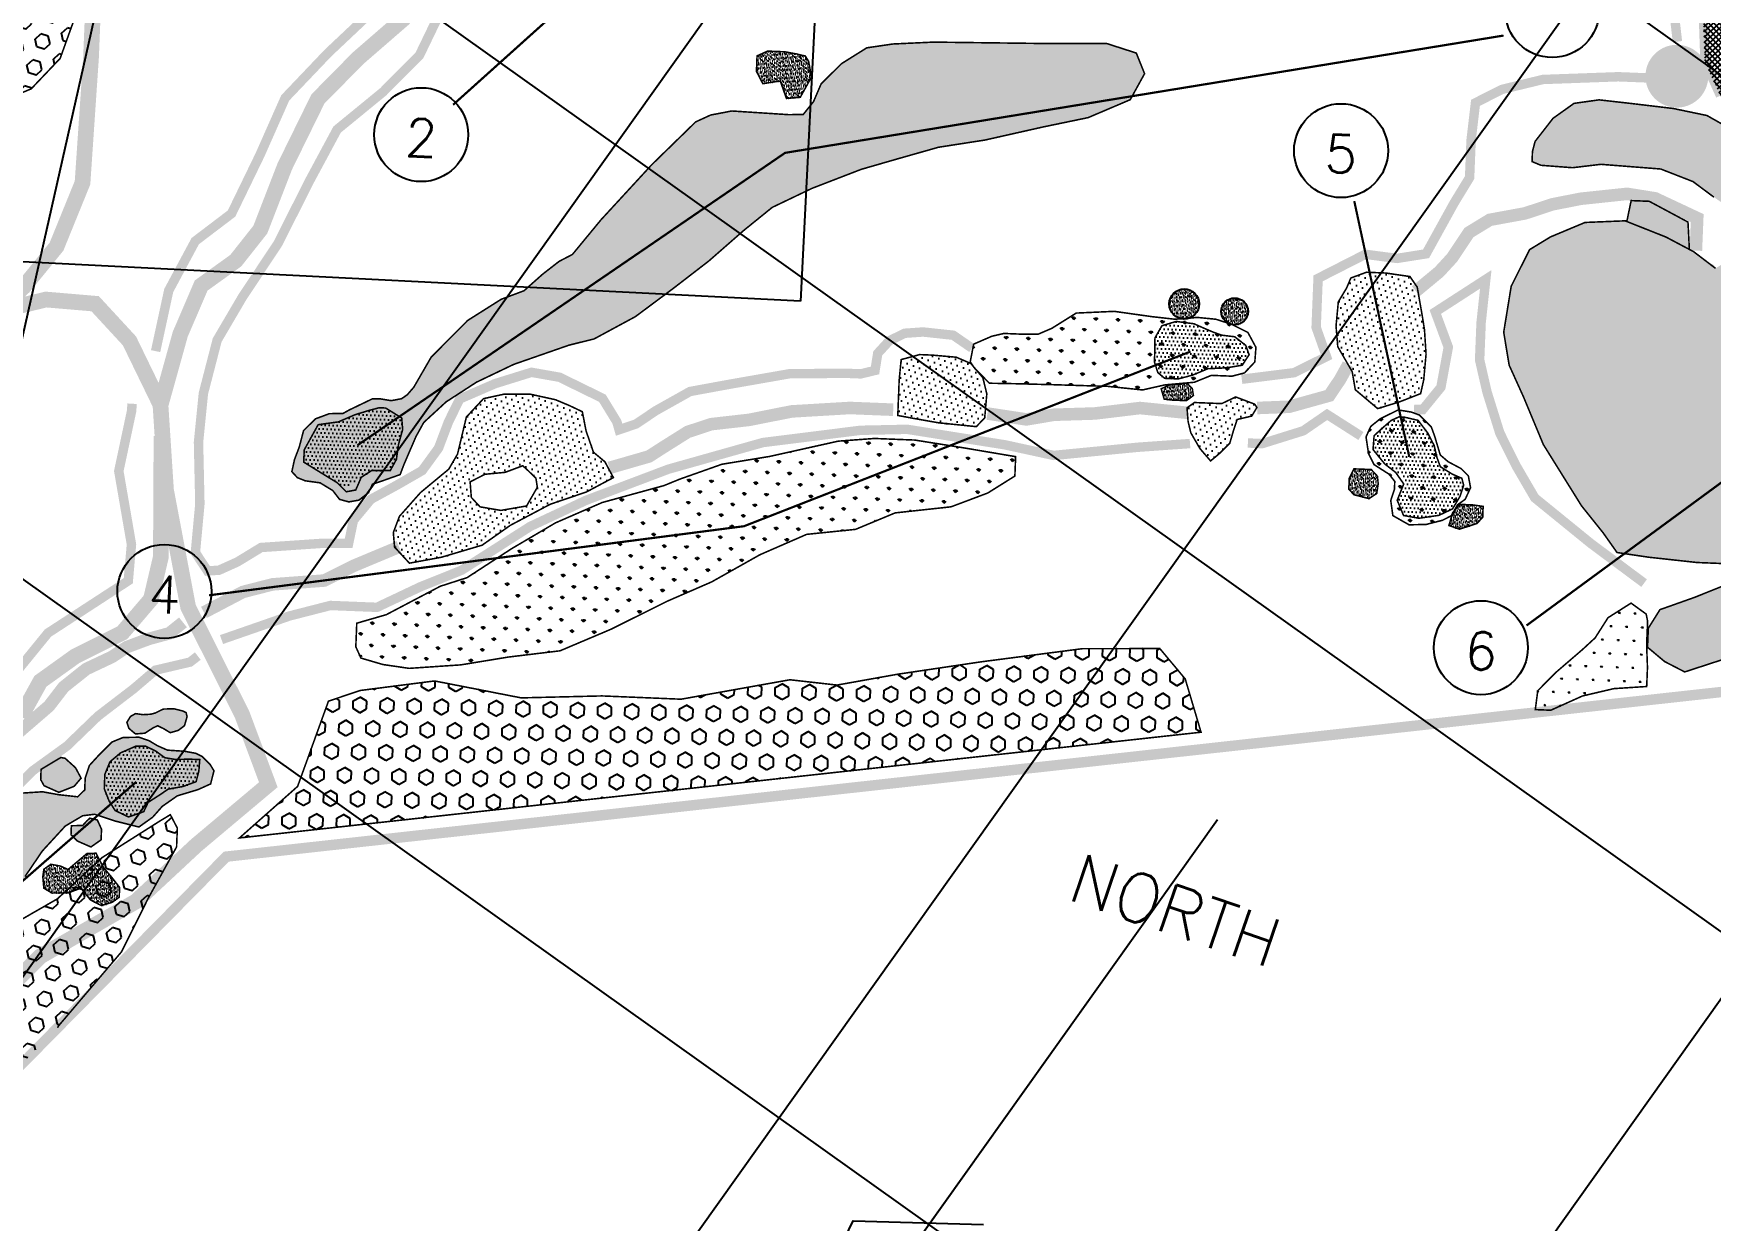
# Model space of a CAD drawing. Header units: millimetres. Extents: x -223 to 5526, y -1450 to 1963.
# Drawn here: x 2097.4 to 2577.9, y 9.5 to 349.7 of the extents above; entities that cross this region are included whole.
import ezdxf

# ---------------------------------------------------------------- set-up
doc = ezdxf.new("R2010")
doc.units = ezdxf.units.MM
doc.header["$MEASUREMENT"] = 0
doc.layers.get('0').update_dxf_attribs({"linetype": 'CONTINUOUS'})
for name, color, linetype in [('Boundary', 5, 'CONTINUOUS'), ('bunkers', 40, 'CONTINUOUS'), ('DETAIL', 252, 'CONTINUOUS'), ('greens', 93, 'CONTINUOUS'), ('LO-GRID', 252, 'CONTINUOUS'), ('natural bed area', 30, 'CONTINUOUS'), ('Owl nesting box', 20, 'CONTINUOUS'), ('Ponds', 4, 'CONTINUOUS'), ('Roads', 25, 'CONTINUOUS'), ('Spray free zones', 191, 'CONTINUOUS'), ('Stream', 4, 'CONTINUOUS'), ('Text', 5, 'CONTINUOUS'), ('TXT5', 5, 'CONTINUOUS'), ('wetland area', 171, 'CONTINUOUS'), ('Wooden area', 107, 'CONTINUOUS')]:
    doc.layers.add(name, color=color, linetype=linetype)
doc.styles.add('ROMANS', font='romans.shx')
picture_1 = doc.add_image_def('image2.jpg', size_in_pixel=(1700, 2338))
pattern_1 = [(42.69747, (1141.863, -258.2568), (-0.5242302, 1.8123888), [0, -1.6875])]
pattern_2 = [(42.69747, (1141.863, -258.257), (-2.642739, 2.864163), [2.25, -4.5]), (162.69747, (1141.863, -258.257), (-1.159068, -3.720761), [2.25, -4.5]), (102.69747, (1143.5166, -256.731), (-3.8018075, -0.856598), [2.25, -4.5])]
pattern_3 = [(35.19747, (-1465.80804, -154.08264), (0.00651124, 0.86750951), [0, -0.684, 0, -0.765, 0, -0.73125]), (5.19747, (-1465.808, -154.0826), (0.84677857, 1.2369443), [0, -0.369, 0, -0.6165, 0, -0.23625]), (325.19747, (-1466.3611, -154.0604), (1.40033472, -0.05375657), [0, -0.225, 0, -0.81, 0, -1.0575]), (315.19747, (-1466.3611, -154.0604), (1.36753243, 0.34028686), [0, -0.1125, 0, -0.531, 0, -0.6075])]
pattern_4 = [(357.69747, (-1465.808, -154.0826), (2.4047536, 3.803572), [0.5625, -3.9375]), (87.69747, (-1465.527, -154.094), (-2.0916132, 3.9843637), [0.28125, -7.5129786]), (87.69747, (-1465.4568, -154.0968), (-2.0916132, 3.9843637), [0.225, -7.5692286]), (87.69747, (-1465.5973, -154.0911), (-2.0916132, 3.9843637), [0.225, -7.5692286]), (57.69747, (-1465.3865, -154.0996), (-2.0916132, 3.9843637), [0.18, -4.32]), (117.69747, (-1465.6675, -154.0883), (-4.4963668, 0.1807917), [0.18, -4.32])]
pattern_5 = [(357.69747, (-1465.808, -154.0826), (0.60724377, 1.10149274), [0, -1.125])]
pattern_6 = [(87.69747, (1141.863, -258.257), (-3.0515724, 3.3072505), [0.84375, -5.520211]), (42.69747, (1141.863, -258.257), (-3.051572, 3.30725), [0.84375, -3.65625]), (132.69747, (1141.863, -258.257), (-3.30725, -3.051572), [0.84375, -3.65625])]

msp = doc.modelspace()

# ---------------------------------------------------------------- hatches: boundary and pattern name
at = {"layer": 'bunkers'}
h = msp.add_hatch(dxfattribs=at)
h.set_pattern_fill('AR-SAND', color=256, scale=0.45, angle=-2.3025, style=0)
h.set_pattern_definition(pattern_3)
h.paths.add_polyline_path([(2319.48, 341.7), (2318.55, 343.22), (2316.1, 343.82), (2312.67, 344.45), (2307.73, 344.65), (2304.7, 343.28), (2304.53, 338.84), (2306.36, 335.31), (2311.34, 336.1), (2313.12, 331.09), (2317.09, 331.42), (2320.29, 337.22)])
h = msp.add_hatch(dxfattribs=at)
h.set_pattern_fill('AR-SAND', color=256, scale=0.45, angle=-2.3025, style=0)
h.set_pattern_definition(pattern_3)
h.paths.add_polyline_path([(2431.39, 272.17, 1), (2422.79, 272.17, 1)])
h.paths.add_polyline_path([(2445.37, 270.04, 1), (2437.69, 270.04, 1)])
h = msp.add_hatch(dxfattribs=at)
h.set_pattern_fill('AR-SAND', color=256, scale=0.45, angle=-2.3025, style=0)
h.set_pattern_definition(pattern_3)
h.paths.add_polyline_path([(2429.72, 245.94), (2429.41, 247.88), (2427.92, 249.49), (2426.17, 249.18), (2422.67, 248.93), (2420.5, 247.85), (2421.35, 244.92), (2423.66, 244.63), (2427.72, 244.47)])
h = msp.add_hatch(dxfattribs=at)
h.set_pattern_fill('AR-SAND', color=256, scale=0.45, angle=-2.3025, style=0)
h.set_pattern_definition(pattern_3)
h.paths.add_polyline_path([(2482.45, 222.8), (2480.67, 224.72), (2475.72, 224.92), (2474.37, 222.19), (2474.25, 219.11), (2475.73, 217.5), (2480.02, 216.4), (2482.25, 217.86), (2482.67, 220.62)])
h = msp.add_hatch(dxfattribs=at)
h.set_pattern_fill('AR-SAND', color=256, scale=0.45, angle=-2.3025, style=0)
h.set_pattern_definition(pattern_3)
h.paths.add_polyline_path([(2512.62, 211.07), (2512.74, 214.16), (2509.66, 214.59), (2505.96, 214.74), (2504, 212.34), (2502.93, 208.68), (2505.98, 207.63), (2511, 209.28)])
h = msp.add_hatch(dxfattribs=at)
h.set_pattern_fill('AR-SAND', color=256, scale=0.45, angle=-2.3025, style=0)
h.set_pattern_definition(pattern_3)
h.paths.add_polyline_path([(2141.39, 153.86), (2141.12, 155.05), (2140.17, 155.52), (2137.6, 156.17), (2134.57, 156.07), (2132.36, 154.97), (2131.05, 154.6), (2128.78, 154.47), (2126.63, 154.77), (2125.19, 153.97), (2124.15, 152.28), (2124.73, 150.53), (2126.61, 148.94), (2129.32, 149.16), (2131.65, 150.68), (2132.97, 151.28), (2134.67, 150.46), (2136.57, 149.3), (2138.86, 149.96), (2140.64, 151.29)])
h.paths.add_polyline_path([(2111.03, 136.27), (2109.43, 139.26), (2106.43, 141.97), (2105.23, 142.19), (2099.57, 138.8), (2099.45, 135.87), (2100.41, 134.11), (2104.65, 132.21), (2109.04, 133.93)])
h.paths.add_polyline_path([(2116.88, 121.63), (2115.68, 124.28), (2113.53, 124.8), (2112.63, 123.97), (2111.5, 122.71), (2108.24, 122.63), (2108.14, 120.03), (2110.02, 118.22), (2113.85, 116.55), (2116.76, 118.6)])
h = msp.add_hatch(dxfattribs=at)
h.set_pattern_fill('AR-SAND', color=256, scale=0.45, angle=-2.3025, style=0)
h.set_pattern_definition(pattern_3)
h.paths.add_polyline_path([(2119.8, 107.86), (2117.52, 110.55), (2116.11, 113.21), (2115.3, 114.76), (2112.69, 114.65), (2107.3, 110.09), (2105.17, 111.05), (2102.37, 111.59), (2100.36, 110.16), (2100.06, 108), (2100.36, 104.74), (2102.69, 103.34), (2107.25, 103.38), (2110.99, 104.74), (2113.68, 101.39), (2116.87, 99.74), (2119.94, 100.7), (2121.95, 102.14), (2122.06, 104.95)])
at = {"layer": 'greens'}
h = msp.add_hatch(dxfattribs=at)
h.set_pattern_fill('GRASS', color=256, scale=4.5, angle=-2.3025, style=0)
h.set_pattern_definition(pattern_6)
h.paths.add_polyline_path([(2194.47, 244.98), (2187.76, 241.75), (2186.07, 240.79), (2182.16, 240.74), (2178.19, 239.26), (2174.77, 235.9), (2173.55, 231.22), (2172.17, 227.58), (2171.41, 224.12), (2172.99, 222.41), (2175.22, 221.5), (2179.51, 220.91), (2183.13, 218.71), (2185.08, 216.17), (2187.73, 215.45), (2190.63, 215.95), (2193.39, 218.1), (2194.51, 220.52), (2198.27, 221.8), (2202.44, 223.28), (2203.59, 226.32), (2206.99, 234.2), (2209.21, 238.22), (2215.62, 244.12), (2224.28, 249.74), (2234.98, 254.86), (2250.84, 260.38), (2258, 262.15), (2269.86, 268.56), (2280.7, 276.64), (2290.86, 284.48), (2300.8, 293.18), (2309.06, 299.87), (2320.46, 305.32), (2334.54, 310.76), (2344.9, 313.75), (2356.67, 317.09), (2370, 319.16), (2386.62, 322.9), (2399.57, 325.59), (2411.62, 330.72), (2415.73, 338.18), (2413.36, 344.09), (2404.84, 346.84), (2384.37, 346.86), (2355.28, 347.23), (2343.61, 346.69), (2336.14, 345.59), (2328.93, 341.07), (2323.08, 335.29), (2320.87, 330.16), (2317.91, 326.47), (2313.69, 326.44), (2297.47, 327.49), (2291.41, 326.33), (2287.11, 324.36), (2274.41, 311.97), (2259.98, 296.29), (2251.8, 286.37), (2248.01, 284.4), (2243.26, 280.71), (2237.94, 275.97), (2231.36, 273.5), (2221.78, 267.45), (2211.36, 256.98), (2206.34, 248.3), (2204.48, 246.16), (2202.87, 245.03), (2199.86, 244.46), (2196.88, 244.96)])
h = msp.add_hatch(dxfattribs=at)
h.set_pattern_fill('GRASS', color=256, scale=4.5, angle=-2.3025, style=0)
h.set_pattern_definition(pattern_6)
h.paths.add_polyline_path([(2427.47, 268), (2424.36, 267.81), (2417.86, 268.54), (2407.05, 270.06), (2396.16, 269.57), (2389.15, 265.19), (2385.2, 263.49), (2381.01, 263.5), (2375.43, 263.73), (2371.98, 262.93), (2366.76, 260.66), (2365.78, 255.58), (2367.1, 253.67), (2371.28, 249.46), (2378.11, 249.34), (2389.9, 249.03), (2405.1, 248.57), (2415.16, 247.54), (2421.58, 248.99), (2430, 249.74), (2434.89, 251.72), (2440.78, 251.48), (2444.39, 252.42), (2447.32, 255.56), (2447.64, 259.74), (2445.33, 264.02), (2440.61, 266.38), (2436.16, 267.8), (2430.75, 268.33)])
h = msp.add_hatch(dxfattribs=at)
h.set_pattern_fill('DOTS', color=256, scale=18, angle=-2.3025, style=0)
h.set_pattern_definition(pattern_5)
h.paths.add_polyline_path([(2445.69, 257.64), (2444.71, 260.32), (2441.55, 262.78), (2437.84, 263.23), (2435.39, 264.11), (2432.95, 265.14), (2429.9, 266.5), (2424.8, 267.17), (2420.71, 265.94), (2418.71, 262.45), (2418.58, 255.48), (2419.55, 252.49), (2421.5, 250.86), (2425.38, 250.7), (2429.46, 251.78), (2433.88, 253.62), (2439.17, 253.87), (2443.71, 254.62)])
h = msp.add_hatch(dxfattribs=at)
h.set_pattern_fill('DOTS', color=256, scale=18, angle=-2.3025, style=0)
h.set_pattern_definition(pattern_5)
h.paths.add_polyline_path([(2196.42, 242.43), (2193.72, 241.72), (2189.55, 240.45), (2184.74, 238.38), (2178.95, 237.58), (2174.95, 230.35), (2174.81, 226.86), (2179.43, 224), (2186.75, 219.51), (2194.26, 224.43), (2199.61, 224.42), (2201.38, 227.64), (2201.97, 231.93), (2203.17, 236.2), (2202.89, 239.5), (2198.27, 242.36)])
h = msp.add_hatch(dxfattribs=at)
h.set_pattern_fill('GRASS', color=256, scale=4.5, angle=-2.3025, style=0)
h.set_pattern_definition(pattern_6)
h.paths.add_polyline_path([(2488.39, 241.81), (2483.23, 239.26), (2480.53, 237.07), (2479.18, 234.06), (2479.91, 229.27), (2481.47, 226.15), (2485.81, 223.37), (2487.42, 221.31), (2487.32, 219.01), (2486.27, 215.84), (2486.87, 211.52), (2491.52, 208.88), (2496.43, 208.99), (2501.08, 210.18), (2503.59, 211.46), (2505.4, 214.61), (2507.61, 216.21), (2509.13, 219.52), (2508.5, 222.91), (2506.43, 224.99), (2502.68, 226.98), (2500.45, 228.91), (2498.83, 234.34), (2497.86, 236.98), (2494.47, 240.34), (2492.2, 241.19)])
h = msp.add_hatch(dxfattribs=at)
h.set_pattern_fill('DOTS', color=256, scale=18, angle=-2.3025, style=0)
h.set_pattern_definition(pattern_5)
h.paths.add_polyline_path([(2490.15, 239.74), (2488.62, 239.81), (2486.43, 238.82), (2483.73, 236.48), (2481.5, 234.42), (2481.19, 230.45), (2484.55, 226.33), (2490.46, 221.74), (2488.12, 215.92), (2489.94, 211.55), (2494.36, 210.76), (2500.07, 211.6), (2503.97, 213.44), (2506.11, 217.03), (2507.16, 220.21), (2506.79, 221.63), (2500.05, 225.79), (2498.72, 231.58), (2496.87, 235.18), (2494.1, 238.82)])
h = msp.add_hatch(dxfattribs=at)
h.set_pattern_fill('GRASS', color=256, scale=4.5, angle=-2.3025, style=0)
h.set_pattern_definition(pattern_6)
h.paths.add_polyline_path([(2278.06, 220.13), (2260.33, 215.27), (2246.95, 209.44), (2234.3, 201.99), (2221.61, 193.74), (2213.94, 191.27), (2198.48, 183.13), (2190.01, 180.68), (2189.74, 173.93), (2191.2, 170.69), (2197.5, 168.84), (2205.03, 167.74), (2219.81, 168.74), (2233.45, 170.98), (2248.26, 172.77), (2262.85, 178.95), (2279.12, 187.05), (2291.69, 192.52), (2305.55, 200.32), (2318.93, 206.15), (2332.93, 207.58), (2344.28, 212.3), (2360.29, 214.04), (2370.81, 218), (2378.57, 222.86), (2378.79, 228.42), (2363.36, 231.03), (2349.9, 233.17), (2338.36, 233.63), (2327.97, 232.86), (2308.27, 228.47), (2294.64, 226.24), (2282.51, 221.95)])
h = msp.add_hatch(dxfattribs=at)
h.set_pattern_fill('GRASS', color=256, scale=4.5, angle=-2.3025, style=0)
h.set_pattern_definition(pattern_6)
h.paths.add_polyline_path([(2140.71, 143.97), (2135.78, 144.3), (2132.85, 145.59), (2130.56, 146.98), (2127.62, 148), (2123.06, 147.93), (2119.89, 146.63), (2116.24, 143.01), (2113.39, 139.88), (2112.2, 136.29), (2112.07, 132.92), (2110.04, 130.93), (2104.61, 131.53), (2099.96, 132.37), (2093.84, 131.97), (2087.98, 125.32), (2083.69, 118.76), (2077.78, 112.79), (2072.8, 107.32), (2064.34, 101.81), (2056.09, 96.84), (2044.32, 88.45), (2034.87, 82.17), (2023.88, 71.81), (2010.06, 58.83), (1991.18, 41.98), (1982.02, 36.87), (1968.13, 29.06), (1952.21, 21.04), (1939.2, 13.48), (1928.92, 9.28), (1923.02, 6.05), (1921.76, 3.51), (1921.82, -2.27), (1927.11, -7.1), (1933.65, -9.67), (1945.62, -6.4), (1959.06, -2.61), (1976.35, 3.62), (1991.95, 10.79), (2005.82, 18.02), (2016.23, 25.68), (2025.52, 33.96), (2034.47, 41.11), (2047.15, 54.74), (2068.06, 71.79), (2080.99, 84.54), (2087.2, 92.86), (2092.48, 99.78), (2094.96, 108.07), (2099.93, 115.4), (2106.5, 122.55), (2111.47, 125.49), (2114.91, 125.92), (2120.82, 123.97), (2127.6, 122.27), (2131.55, 125.09), (2134.28, 128.18), (2138.6, 131.21), (2144.48, 132.97), (2148.14, 134.62), (2149.1, 138.38), (2147.97, 140.23), (2145.66, 142.52), (2143.89, 143.39)])
h = msp.add_hatch(dxfattribs=at)
h.set_pattern_fill('DOTS', color=256, scale=18, angle=-2.3025, style=0)
h.set_pattern_definition(pattern_5)
h.paths.add_polyline_path([(2140.17, 133.87), (2143.99, 135.27), (2144.77, 138.36), (2145.03, 141.59), (2141.91, 141.72), (2135.84, 141.54), (2132.39, 144.05), (2129.46, 145.46), (2126.73, 145.44), (2122.37, 143.54), (2119.28, 140.94), (2117.83, 137.36), (2117.67, 133.22), (2119.08, 129.65), (2120.79, 126.99), (2124.62, 125.15), (2128.97, 126.66), (2131.69, 132.37)])
at = {"layer": 'natural bed area'}
h = msp.add_hatch(dxfattribs=at)
h.set_pattern_fill('ANSI37', color=256, scale=9, angle=-2.3025, style=0)
h.set_pattern_definition([(42.69747, (1141.863, -258.2568), (-0.7628931, 0.8268126), []), (132.69747, (1141.863, -258.2568), (-0.8268126, -0.7628931), [])])
h.paths.add_polyline_path([(2580.74, 331.89), (2576.3, 341.73), (2575.93, 352.61), (2575.93, 362.68), (2573.32, 368.01), (2569.53, 373.8), (2564.43, 377.23), (2556.93, 381.15), (2551.06, 385.42), (2546.81, 390.01), (2543.04, 396.61), (2542.64, 406.69), (2543.64, 411.48), (2551.54, 417.6), (2562.05, 418.39), (2574.62, 420.3), (2583.08, 420.36), (2595.22, 421.48), (2604.87, 421.09), (2613.29, 419.95), (2618.79, 416.51), (2627.4, 410.12), (2634.78, 403.38), (2642.04, 393.43), (2653.93, 378.46), (2662.39, 368.46), (2671.43, 362.86), (2675.94, 354.63), (2677.17, 345.32), (2670.27, 333.92), (2658.15, 323.14), (2648.22, 316.7), (2635.78, 307.94), (2621.81, 301.25), (2612.4, 297.61), (2607.3, 301.03), (2602.87, 311.27), (2597.15, 319.15), (2588.56, 325.94)])
at = {"layer": 'Ponds'}
h = msp.add_hatch(dxfattribs=at)
h.set_pattern_fill('DOTS', color=256, scale=27, angle=42.6975, style=0)
h.set_pattern_definition(pattern_1)
edge = h.paths.add_edge_path()
edge.add_line((2578.72, 283.37), (2584.61, 276.66))
edge.add_line((2584.61, 276.66), (2586.51, 267.52))
edge.add_line((2586.51, 267.52), (2584.15, 257.25))
edge.add_line((2584.15, 257.25), (2583.16, 240.77))
edge.add_line((2571.83, 287.8), (2571.43, 295.65))
edge.add_line((2571.43, 295.65), (2560.33, 301.6))
edge.add_line((2560.33, 301.6), (2555.15, 301.81))
edge.add_line((2555.15, 301.81), (2553.95, 296.03))
edge.add_line((2553.95, 296.03), (2541.93, 295.54))
edge.add_line((2541.93, 295.54), (2532.04, 291.4))
edge.add_line((2532.04, 291.4), (2526.06, 287.76))
edge.add_line((2526.06, 287.76), (2520.78, 277.28))
edge.add_line((2520.78, 277.28), (2518.63, 264.09))
edge.add_line((2518.63, 264.09), (2520.19, 254.64))
edge.add_line((2520.19, 254.64), (2524.36, 245.41))
edge.add_line((2524.36, 245.41), (2529.98, 231.9))
edge.add_line((2529.98, 231.9), (2540.94, 214.3))
edge.add_line((2540.94, 214.3), (2547.11, 206.6))
edge.add_line((2547.11, 206.6), (2551.1, 200.94))
edge.add_line((2551.1, 200.94), (2560.12, 199.6))
edge.add_line((2560.12, 199.6), (2573.99, 198.08))
edge.add_line((2573.99, 198.08), (2584.35, 197.66))
edge.add_line((2584.35, 197.66), (2593.94, 194.36))
edge.add_line((2593.94, 194.36), (2600.74, 194.09))
edge.add_line((2600.74, 194.09), (2611.7, 192.67))
edge.add_line((2611.7, 192.67), (2620.92, 196.19))
edge.add_line((2620.92, 196.19), (2625.03, 201.85))
edge.add_line((2625.03, 201.85), (2625.31, 208.64))
edge.add_line((2625.31, 208.64), (2622.67, 215.55))
edge.add_line((2622.67, 215.55), (2617.05, 220.95))
edge.add_line((2617.05, 220.95), (2609.17, 226.45))
edge.add_line((2609.17, 226.45), (2596.65, 229.55))
edge.add_line((2596.65, 229.55), (2587.31, 230.89))
edge.add_line((2587.31, 230.89), (2582.94, 235.28))
edge.add_line((2582.94, 235.28), (2583.27, 243.36))
edge.add_line((2583.27, 243.36), (2585.06, 247.5))
edge.add_line((2585.06, 247.5), (2595.21, 258.1))
edge.add_line((2595.21, 258.1), (2608.54, 267.28))
edge.add_line((2608.54, 267.28), (2610.72, 281.12))
edge.add_line((2610.72, 281.12), (2607.16, 289.36))
edge.add_line((2607.16, 289.36), (2602.94, 297.3))
edge.add_line((2602.94, 297.3), (2599.74, 306.49))
edge.add_line((2599.74, 306.49), (2594.85, 313.81))
edge.add_line((2594.85, 313.81), (2585.43, 321.32))
edge.add_line((2585.43, 321.32), (2576.88, 326.19))
edge.add_line((2576.88, 326.19), (2567.23, 328.2))
edge.add_line((2567.23, 328.2), (2554.97, 329.66))
edge.add_line((2554.97, 329.66), (2545.94, 330.68))
edge.add_line((2545.94, 330.68), (2538.77, 329.67))
edge.add_line((2538.77, 329.67), (2532.76, 325.38))
edge.add_line((2532.76, 325.38), (2527.63, 318.78))
edge.add_line((2527.63, 318.78), (2526.87, 315.9))
edge.add_line((2526.87, 315.9), (2526.75, 312.99))
edge.add_line((2526.75, 312.99), (2529.3, 311.92))
edge.add_line((2529.3, 311.92), (2538.35, 311.23))
edge.add_line((2538.35, 311.23), (2546.49, 312.2))
edge.add_line((2546.49, 312.2), (2563.62, 310.86))
edge.add_line((2563.62, 310.86), (2572.87, 307.25))
edge.add_line((2572.87, 307.25), (2578.85, 302.8))
edge.add_line((2578.85, 302.8), (2584.84, 298.67))
edge.add_line((2584.84, 298.67), (2588.55, 293.99))
edge.add_line((2588.55, 293.99), (2585.65, 286.33))
edge.add_line((2585.65, 286.33), (2579.33, 282.38))
edge.add_line((2579.33, 282.38), (2573.04, 287.17))
edge.add_line((2573.04, 287.17), (2565.1, 291.37))
edge.add_line((2565.1, 291.37), (2553.3, 296.05))
h = msp.add_hatch(dxfattribs=at)
h.set_pattern_fill('DOTS', color=256, scale=27, angle=42.6975, style=0)
h.set_pattern_definition(pattern_1)
h.paths.add_polyline_path([(2553.42, 296.01), (2541.93, 295.54), (2532.04, 291.4), (2526.06, 287.76), (2520.78, 277.28), (2518.63, 264.09), (2520.19, 254.64), (2524.36, 245.41), (2529.98, 231.9), (2540.94, 214.3), (2547.11, 206.6), (2551.1, 200.94), (2560.12, 199.6), (2573.99, 198.08), (2584.35, 197.66), (2593.94, 194.36), (2600.74, 194.09), (2611.7, 192.67), (2620.92, 196.19), (2625.03, 201.85), (2625.31, 208.64), (2622.67, 215.55), (2617.05, 220.95), (2609.17, 226.45), (2596.65, 229.55), (2582.79, 231.54), (2583.36, 245.73), (2595.21, 258.1), (2608.54, 267.28), (2610.72, 281.12), (2607.16, 289.36), (2602.94, 297.3), (2599.74, 306.49), (2594.85, 313.81), (2585.43, 321.32), (2576.88, 326.19), (2567.23, 328.2), (2554.97, 329.66), (2545.94, 330.68), (2538.77, 329.67), (2532.76, 325.38), (2527.63, 318.78), (2526.87, 315.9), (2526.75, 312.99), (2529.3, 311.92), (2538.35, 311.23), (2546.49, 312.2), (2568.54, 310.48), (2578.85, 302.8), (2589.19, 295.68), (2585.65, 286.33), (2579.33, 282.38), (2573.04, 287.17), (2565.1, 291.37)])
h = msp.add_hatch(dxfattribs=at)
h.set_pattern_fill('DOTS', color=256, scale=27, angle=42.6975, style=0)
h.set_pattern_definition(pattern_1)
h.paths.add_polyline_path([(2493.85, 277.01), (2491.76, 280.04), (2484.81, 281.05), (2479.31, 281.27), (2474.83, 279.62), (2473.61, 276.73), (2471.24, 272.78), (2470.59, 265.82), (2471.09, 259.92), (2475.22, 252.78), (2476.11, 247.6), (2482.52, 242.19), (2488.85, 244.14), (2494.83, 246.48), (2495.72, 250.48), (2496.38, 257.8), (2495.93, 264.8), (2495.34, 268.5)])
h = msp.add_hatch(dxfattribs=at)
h.set_pattern_fill('DOTS', color=256, scale=27, angle=42.6975, style=0)
h.set_pattern_definition(pattern_1)
h.paths.add_polyline_path([(2361.77, 256.92), (2354.9, 257.52), (2351.3, 257.67), (2345.99, 256.24), (2345.42, 250.36), (2345.2, 244.8), (2345.02, 240.22), (2349.58, 239.38), (2356.74, 238.11), (2367.53, 237.02), (2369.93, 239.54), (2370.53, 246.4), (2369.4, 251.04), (2365.96, 255.11)])
h = msp.add_hatch(dxfattribs=at)
h.set_pattern_fill('DOTS', color=256, scale=27, angle=42.6975, style=0)
h.set_pattern_definition(pattern_1)
h.paths.add_polyline_path([(2261.11, 226.95), (2257.83, 229.69), (2255.72, 235.77), (2254.64, 241.3), (2251.05, 243.01), (2246.94, 244.74), (2239.69, 246.33), (2232.38, 246.36), (2226.32, 245.04), (2221.41, 239.76), (2218.89, 229.16), (2216.37, 224.83), (2208.26, 218.11), (2202.24, 211.31), (2200.49, 206.68), (2200.84, 202.49), (2205.1, 197.89), (2214.31, 199.6), (2225.94, 203.05), (2234, 208.73), (2245.47, 214.79), (2255.8, 218.29), (2263.54, 222.41)])
h.paths.add_polyline_path([(2237.56, 225.81), (2232.52, 223.92), (2226.75, 223.37), (2222.49, 221.19), (2222.83, 216.74), (2225.33, 214.03), (2231.3, 213.01), (2238.66, 214.28), (2241.75, 219.64), (2241.34, 222.26), (2239.07, 224.44)], flags=16)
h = msp.add_hatch(dxfattribs=at)
h.set_pattern_fill('DOTS', color=256, scale=27, angle=42.6975, style=0)
h.set_pattern_definition(pattern_1)
h.paths.add_polyline_path([(2447.27, 243.47), (2441.83, 245.53), (2437.84, 243.62), (2433.01, 243.81), (2430.03, 243.93), (2427.89, 242.41), (2428.2, 238.49), (2428.99, 235.24), (2431.57, 230.77), (2434.65, 227.19), (2437.27, 229.39), (2440.14, 232.26), (2441.21, 235.9), (2442.26, 239.07), (2446.44, 240.05), (2447.92, 242.52)])
at = {"layer": 'wetland area'}
h = msp.add_hatch(dxfattribs=at)
h.set_pattern_fill('SWAMP', color=256, scale=4.5, angle=-2.3025, style=0)
h.set_pattern_definition(pattern_4)
h.paths.add_polyline_path([(2548.52, 182.26), (2544.51, 175.99), (2533.55, 166.55), (2528.39, 161.33), (2527.68, 155.92), (2532.12, 155.74), (2545.15, 161.61), (2559.6, 162.54), (2559.82, 167.97), (2559.58, 174.4), (2559.86, 181.31), (2559.45, 183.3), (2555.12, 186.44)])
h = msp.add_hatch(dxfattribs=at)
h.set_pattern_fill('SWAMP', color=256, scale=4.5, angle=-2.3025, style=0)
h.set_pattern_definition(pattern_4)
h.paths.add_polyline_path([(2548.52, 182.26), (2544.51, 175.99), (2533.55, 166.55), (2528.39, 161.33), (2527.68, 155.92), (2532.12, 155.74), (2545.15, 161.61), (2559.6, 162.54), (2559.82, 167.97), (2559.58, 174.4), (2559.86, 181.31), (2559.45, 183.3), (2555.12, 186.44)])
h = msp.add_hatch(dxfattribs=at)
h.set_pattern_fill('SWAMP', color=256, scale=4.5, angle=-2.3025, style=0)
h.set_pattern_definition(pattern_4)
h.paths.add_polyline_path([(2555.12, 186.44), (2548.52, 182.26), (2544.83, 176.48), (2541.23, 173.16), (2533.55, 166.55), (2528.39, 161.33), (2527.68, 155.92), (2532.12, 155.74), (2541.19, 159.82), (2550.18, 161.93), (2559.6, 162.54), (2559.82, 167.97), (2559.58, 174.4), (2559.86, 181.31), (2559.45, 183.3)])
at = {"layer": 'Wooden area'}
h = msp.add_hatch(dxfattribs=at)
h.set_pattern_fill('HEX', color=256, scale=18, angle=42.6975, style=0)
h.set_pattern_definition(pattern_2)
h.paths.add_polyline_path([(2726.65, 222.93), (2727.81, 258.76), (2768.03, 314.06), (2769.46, 318.99), (2774.3, 336.38), (2780.49, 348.83), (2783.54, 354.06), (2789.09, 367.21), (2794.83, 389.97), (2799.16, 408.91), (2729.49, 457.11), (2714.84, 467.02), (2628.69, 504.38), (2626.7, 500.77), (2613.02, 502.17), (2589.52, 515.12), (2566.05, 528.92), (2543.51, 544.4), (2520.04, 558.2), (2491.88, 583.34), (2467.08, 606.62), (2448.13, 626.24), (2430.93, 646.65), (2420.49, 664.21), (2410.44, 676.79), (2402.66, 682.13), (2396.7, 681.19), (2392.64, 679.03), (2389.13, 672.66), (2388.36, 662.58), (2391.56, 652.33), (2398.47, 644.11), (2414.23, 631.55), (2426.44, 620.22), (2441.16, 608.79), (2456.69, 590.1), (2474.09, 573.14), (2491.47, 555.82), (2507.18, 541.83), (2525.9, 530.6), (2528.04, 531.59), (2542.31, 521.78), (2565.98, 508.09), (2591.42, 490.83), (2605.34, 480.4), (2613.23, 470.53), (2620.01, 456.89), (2626.27, 446.13), (2634.88, 438.46), (2648.58, 438.22), (2664.84, 438.53), (2673.32, 435.32), (2679.69, 431.97), (2687.04, 419.33), (2696.8, 410.52), (2706.54, 408.16), (2718.22, 413.52), (2733.48, 417.61), (2746.25, 421.05), (2756.78, 418.4), (2768.78, 409.02), (2769.83, 391.91), (2767.6, 379.64), (2756.97, 351.01), (2749.19, 330.48), (2747.55, 305.29), (2740.76, 293.56), (2720.53, 277.96), (2704.98, 268.48), (2700.88, 261.02), (2700.42, 239.96), (2696.8, 227.61), (2668.66, 217.81), (2645.48, 214.45), (2634.63, 207.08), (2625.69, 198.46), (2612.5, 191.19), (2595.34, 191.88), (2581.25, 191.27), (2573.3, 188.08), (2563.4, 184.57), (2560.06, 179.24), (2559.84, 173.79), (2564.75, 169.68), (2570.49, 166.72), (2581.18, 170.2), (2600.8, 172.14), (2620, 173.71), (2629.49, 176.45), (2714.91, 211.66), (2722.54, 216.82)])
h = msp.add_hatch(dxfattribs=at)
h.set_pattern_fill('HEX', color=256, scale=18, angle=42.6975, style=0)
h.set_pattern_definition(pattern_2)
h.paths.add_polyline_path([(2083.55, 385.83), (2072.49, 378.36), (2057.42, 369.35), (2033.52, 366.35), (2009.58, 362.23), (2001.8, 351.79), (1998.84, 334.38), (2003.56, 325.14), (2017.06, 322.9), (2035.37, 327.82), (2054.09, 328.77), (2059.65, 326.28), (2079.47, 326.62), (2096.74, 333.84), (2105.02, 342.55), (2108.84, 353.15), (2110.65, 370.04), (2112.28, 382.41), (2106.83, 387.72), (2097.18, 386.98), (2089.22, 386.17)])
h = msp.add_hatch(dxfattribs=at)
h.set_pattern_fill('HEX', color=256, scale=18, angle=28.5889, style=0)
h.set_pattern_definition([(28.58887, (1084.4845, 26.9733), (-1.864852, 3.421962), [2.25, -4.5]), (148.58887, (1084.4845, 26.9733), (-2.03108, -3.32599), [2.25, -4.5]), (88.58887, (1086.46, 28.05), (-3.895932, 0.095972), [2.25, -4.5])])
h.paths.add_polyline_path([(2431.91, 149.44), (2427.38, 164.71), (2420.1, 173.41), (2397.94, 173.38), (2368.95, 169.62), (2344.93, 166.05), (2327.61, 162.95), (2314.12, 164.47), (2282.95, 158.9), (2260.26, 159.84), (2237.13, 159.28), (2212.31, 164.13), (2191, 161.4), (2181.9, 158.34), (2173.06, 133.9), (2156.41, 119.14)])
h = msp.add_hatch(dxfattribs=at)
h.set_pattern_fill('HEX', color=256, scale=18, angle=42.6975, style=0)
h.set_pattern_definition([(42.69747, (1131.1315, -251.5966), (-2.642739, 2.864163), [2.25, -4.5]), (162.69747, (1131.1315, -251.5966), (-1.159068, -3.720761), [2.25, -4.5]), (102.69747, (1132.785, -250.0708), (-3.801807, -0.856598), [2.25, -4.5])])
h.paths.add_polyline_path([(2026.44, -38.77), (2041.69, 19.31), (2051.2, 10.87), (2104.28, 64.73), (2104.59, 65.3), (2122.63, 86.52), (2130.25, 101.82), (2138.39, 116.57), (2138.6, 121.95), (2136.6, 125.8), (2133.59, 123.98), (2117.07, 113.52), (2104.21, 101.66), (2087.1, 91.83), (2071.87, 82.55), (2064.75, 74.8), (2057.4, 61.48), (2053.64, 44.93), (2042.76, 32.39), (2032.95, 19.15), (2028.81, 11.14), (2008.35, 4.33), (1987.37, -1.91), (1967.99, -8.76), (1952.44, -15.77), (1950.32, -27.67), (1953.98, -31.64), (1964.31, -32.6), (1979.06, -32.1), (1984.12, -28.49), (1998.95, -25.81), (2012.13, -25.7), (2022.67, -30.41)])

# ---------------------------------------------------------------- linework, layer by layer
at = {"layer": 'Boundary', "const_width": 3, "flags": 128}
msp.add_lwpolyline([(1648.86, -126.13), (1707.46, -124.13), (1968.17, -260.76), (2041.69, 19.31), (2051.2, 10.87), (2152.63, 113.78), (2725.17, 176.84), (2727.81, 258.76), (2826.47, 394.42), (2803.35, 428.65), (2565.45, 531.79), (2364.43, 715.13), (2284.56, 682.44), (2258.31, 569.04), (2164.29, 556.85), (2141.66, 450.7), (1356.93, 497.95)], dxfattribs=at)
at = {"layer": 'bunkers', "const_width": 0.45, "flags": 128}
for points in [[(2316.1, 343.82), (2312.67, 344.45), (2307.73, 344.65), (2304.7, 343.28), (2304.53, 338.84), (2306.36, 335.31), (2311.34, 336.1), (2313.12, 331.09), (2317.09, 331.42), (2320.29, 337.22), (2319.48, 341.7), (2318.55, 343.22)], [(2426.17, 249.18), (2422.67, 248.93), (2420.5, 247.85), (2421.35, 244.92), (2423.66, 244.63), (2427.72, 244.47), (2429.72, 245.94), (2429.41, 247.88), (2427.92, 249.49)], [(2480.67, 224.72), (2475.72, 224.92), (2474.37, 222.19), (2474.25, 219.11), (2475.73, 217.5), (2480.02, 216.4), (2482.25, 217.86), (2482.67, 220.62), (2482.45, 222.8)], [(2509.66, 214.59), (2505.96, 214.74), (2504, 212.34), (2502.93, 208.68), (2505.98, 207.63), (2511, 209.28), (2512.62, 211.07), (2512.74, 214.16)], [(2131.05, 154.6), (2128.78, 154.47), (2126.63, 154.77), (2125.19, 153.97), (2124.15, 152.28), (2124.73, 150.53), (2126.61, 148.94), (2129.32, 149.16), (2131.65, 150.68), (2132.97, 151.28), (2134.67, 150.46), (2136.57, 149.3), (2138.86, 149.96), (2140.64, 151.29), (2141.39, 153.86), (2141.12, 155.05), (2140.17, 155.52), (2137.6, 156.17), (2134.57, 156.07), (2132.36, 154.97)], [(2099.57, 138.8), (2099.45, 135.87), (2100.41, 134.11), (2104.65, 132.21), (2109.04, 133.93), (2111.03, 136.27), (2109.43, 139.26), (2106.43, 141.97), (2105.23, 142.19)], [(2111.5, 122.71), (2108.24, 122.63), (2108.14, 120.03), (2110.02, 118.22), (2113.85, 116.55), (2116.76, 118.6), (2116.88, 121.63), (2115.68, 124.28), (2113.53, 124.8), (2112.63, 123.97)], [(2112.69, 114.65), (2107.3, 110.09), (2105.17, 111.05), (2102.37, 111.59), (2100.36, 110.16), (2100.06, 108), (2100.36, 104.74), (2102.69, 103.34), (2107.25, 103.38), (2110.99, 104.74), (2113.68, 101.39), (2116.87, 99.74), (2119.94, 100.7), (2121.95, 102.14), (2122.06, 104.95), (2119.8, 107.86), (2117.52, 110.55), (2116.11, 113.21), (2115.3, 114.76)]]:
    msp.add_lwpolyline(points, close=True, dxfattribs=at)
at = {"layer": 'bunkers'}
for centre, radius in [((2427.09, 272.17), 4.3), ((2441.53, 270.04), 3.84)]:
    msp.add_circle(centre, radius, dxfattribs=at)
at = {"layer": 'DETAIL'}
msp.add_line((2161.44, 561.09), (1951.02, -371.97), dxfattribs=at)
at = {"layer": 'greens', "const_width": 0.45, "flags": 128}
for points in [[(2194.47, 244.98), (2187.76, 241.75), (2186.07, 240.79), (2182.16, 240.74), (2178.19, 239.26), (2174.77, 235.9), (2173.55, 231.22), (2172.17, 227.58), (2171.41, 224.12), (2172.99, 222.41), (2175.22, 221.5), (2179.51, 220.91), (2183.13, 218.71), (2185.08, 216.17), (2187.73, 215.45), (2190.63, 215.95), (2193.39, 218.1), (2194.51, 220.52), (2198.27, 221.8), (2202.44, 223.28), (2203.59, 226.32), (2206.99, 234.2), (2209.21, 238.22), (2215.62, 244.12), (2224.28, 249.74), (2234.98, 254.86), (2250.84, 260.38), (2258, 262.15), (2269.86, 268.56), (2280.7, 276.64), (2290.86, 284.48), (2300.8, 293.18), (2309.06, 299.87), (2320.46, 305.32), (2334.54, 310.76), (2344.9, 313.75), (2356.67, 317.09), (2370, 319.16), (2386.62, 322.9), (2399.57, 325.59), (2411.62, 330.72), (2415.73, 338.18), (2413.36, 344.09), (2404.84, 346.84), (2384.37, 346.86), (2355.28, 347.23), (2343.61, 346.69), (2336.14, 345.59), (2328.93, 341.07), (2323.08, 335.29), (2320.87, 330.16), (2317.91, 326.47), (2313.69, 326.44), (2297.47, 327.49), (2291.41, 326.33), (2287.11, 324.36), (2274.41, 311.97), (2259.98, 296.29), (2251.8, 286.37), (2248.01, 284.4), (2243.26, 280.71), (2237.94, 275.97), (2231.36, 273.5), (2221.78, 267.45), (2211.36, 256.98), (2206.34, 248.3), (2204.48, 246.16), (2202.87, 245.03), (2199.86, 244.46), (2196.88, 244.96)], [(2427.47, 268), (2424.36, 267.81), (2417.86, 268.54), (2407.05, 270.06), (2396.16, 269.57), (2389.15, 265.19), (2385.2, 263.49), (2381.01, 263.5), (2375.43, 263.73), (2371.98, 262.93), (2366.76, 260.66), (2365.78, 255.58), (2367.1, 253.67), (2371.28, 249.46), (2378.11, 249.34), (2389.9, 249.03), (2405.1, 248.57), (2415.16, 247.54), (2421.58, 248.99), (2430, 249.74), (2434.89, 251.72), (2440.78, 251.48), (2444.39, 252.42), (2447.32, 255.56), (2447.64, 259.74), (2445.33, 264.02), (2440.61, 266.38), (2436.16, 267.8), (2430.75, 268.33)], [(2432.95, 265.14), (2429.9, 266.5), (2424.8, 267.17), (2420.71, 265.94), (2418.71, 262.45), (2418.58, 255.48), (2419.55, 252.49), (2421.5, 250.86), (2425.38, 250.7), (2429.46, 251.78), (2433.88, 253.62), (2439.17, 253.87), (2443.71, 254.62), (2445.69, 257.64), (2444.71, 260.32), (2441.55, 262.78), (2437.84, 263.23), (2435.39, 264.11)], [(2193.72, 241.72), (2189.55, 240.45), (2184.74, 238.38), (2178.95, 237.58), (2174.95, 230.35), (2174.81, 226.86), (2179.43, 224), (2184.45, 220.92), (2187.02, 218.35), (2189.72, 218.86), (2191.3, 222.5), (2194.26, 224.43), (2199.61, 224.42), (2201.38, 227.64), (2201.97, 231.93), (2203.17, 236.2), (2202.89, 239.5), (2198.27, 242.36), (2196.42, 242.43)], [(2488.39, 241.81), (2483.23, 239.26), (2480.53, 237.07), (2479.18, 234.06), (2479.91, 229.27), (2481.47, 226.15), (2485.81, 223.37), (2487.42, 221.31), (2487.32, 219.01), (2486.27, 215.84), (2486.87, 211.52), (2491.52, 208.88), (2496.43, 208.99), (2501.08, 210.18), (2503.59, 211.46), (2505.4, 214.61), (2507.61, 216.21), (2509.13, 219.52), (2508.5, 222.91), (2506.43, 224.99), (2502.68, 226.98), (2500.45, 228.91), (2498.83, 234.34), (2497.86, 236.98), (2494.47, 240.34), (2492.2, 241.19)], [(2486.43, 238.82), (2483.73, 236.48), (2481.5, 234.42), (2481.19, 230.45), (2484.55, 226.33), (2487.67, 223.9), (2489.99, 220.59), (2488.12, 215.92), (2489.94, 211.55), (2494.36, 210.76), (2500.07, 211.6), (2503.97, 213.44), (2506.11, 217.03), (2507.16, 220.21), (2506.63, 222.22), (2503.91, 223.4), (2500.47, 225.54), (2499.5, 228.18), (2498.72, 231.58), (2496.87, 235.18), (2494.1, 238.82), (2490.15, 239.74), (2488.62, 239.81)], [(2278.06, 220.13), (2260.33, 215.27), (2246.95, 209.44), (2234.3, 201.99), (2221.61, 193.74), (2213.94, 191.27), (2198.48, 183.13), (2190.01, 180.68), (2189.74, 173.93), (2191.2, 170.69), (2197.5, 168.84), (2205.03, 167.74), (2219.81, 168.74), (2233.45, 170.98), (2248.26, 172.77), (2262.85, 178.95), (2279.12, 187.05), (2291.69, 192.52), (2305.55, 200.32), (2318.93, 206.15), (2332.93, 207.58), (2344.28, 212.3), (2360.29, 214.04), (2370.81, 218), (2378.57, 222.86), (2378.79, 228.42), (2363.36, 231.03), (2349.9, 233.17), (2338.36, 233.63), (2327.97, 232.86), (2308.27, 228.47), (2294.64, 226.24), (2282.51, 221.95)], [(2135.04, 142.12), (2132.39, 144.05), (2129.46, 145.46), (2126.73, 145.44), (2122.37, 143.54), (2119.28, 140.94), (2117.83, 137.36), (2117.67, 133.22), (2119.08, 129.65), (2120.79, 126.99), (2124.62, 125.15), (2128.97, 126.66), (2130.24, 129.34), (2133.84, 131.66), (2135.98, 133.13), (2140.17, 133.87), (2143.99, 135.27), (2144.77, 138.36), (2145.03, 141.59), (2141.91, 141.72), (2138.14, 141.61)]]:
    msp.add_lwpolyline(points, close=True, dxfattribs=at)
msp.add_lwpolyline([(2094.96, 108.07), (2099.93, 115.4), (2106.5, 122.55), (2111.47, 125.49), (2114.91, 125.92), (2120.82, 123.97), (2127.6, 122.27), (2131.55, 125.09), (2134.28, 128.18), (2138.6, 131.21), (2144.48, 132.97), (2148.14, 134.62), (2149.1, 138.38), (2147.97, 140.23), (2145.66, 142.52), (2143.89, 143.39), (2140.71, 143.97), (2135.78, 144.3), (2132.85, 145.59), (2130.56, 146.98), (2127.62, 148), (2123.06, 147.93), (2119.89, 146.63), (2116.24, 143.01), (2113.39, 139.88), (2112.2, 136.29), (2112.07, 132.92), (2110.04, 130.93), (2104.61, 131.53), (2099.96, 132.37), (2093.84, 131.97)], dxfattribs=at)
at = {"layer": 'LO-GRID'}
for p, q in [((1076.9, 1408.87), (3031.79, 16.6)), ((960.88, 1245.96), (2915.76, -146.31)), ((844.86, 1083.06), (2636.83, -193.19)), ((2629.02, 830.11), (1916.07, -170.94)), ((2791.93, 714.09), (1498.86, -1101.5)), ((2954.83, 598.07), (1661.77, -1217.52)), ((2436.59, 124.36), (2285.22, -88.18))]:
    msp.add_line(p, q, dxfattribs=at)
at = {"layer": 'natural bed area', "const_width": 2.7, "flags": 128}
msp.add_lwpolyline([(2580.74, 331.89), (2576.3, 341.73), (2575.93, 352.61), (2575.93, 362.68), (2573.32, 368.01), (2569.53, 373.8), (2564.43, 377.23), (2556.93, 381.15), (2551.06, 385.42), (2546.81, 390.01), (2543.04, 396.61), (2542.64, 406.69), (2543.64, 411.48), (2551.54, 417.6), (2562.05, 418.39), (2574.62, 420.3), (2583.08, 420.36)], dxfattribs=at)
at = {"layer": 'Owl nesting box', "const_width": 9, "flags": 128}
msp.add_lwpolyline([(2563.75, 337.64, 1), (2572.74, 337.28, 1)], format="xyb", close=True, dxfattribs=at)
at = {"layer": 'Ponds', "const_width": 0.45, "flags": 128}
for points in [[(2585.43, 321.32), (2576.88, 326.19), (2567.23, 328.2), (2554.97, 329.66), (2545.94, 330.68), (2538.77, 329.67), (2532.76, 325.38), (2527.63, 318.78), (2526.87, 315.9), (2526.75, 312.99), (2529.3, 311.92), (2538.35, 311.23), (2546.49, 312.2), (2563.62, 310.86), (2572.87, 307.25), (2578.85, 302.8)], [(2571.83, 287.8), (2571.43, 295.65), (2560.33, 301.6), (2555.15, 301.81), (2553.95, 296.03), (2541.93, 295.54), (2532.04, 291.4), (2526.06, 287.76), (2520.78, 277.28), (2518.63, 264.09), (2520.19, 254.64), (2524.36, 245.41), (2529.98, 231.9), (2540.94, 214.3), (2547.11, 206.6), (2551.1, 200.94), (2560.12, 199.6), (2573.99, 198.08), (2584.35, 197.66)], [(2579.33, 282.38), (2573.04, 287.17), (2565.1, 291.37), (2553.3, 296.05)]]:
    msp.add_lwpolyline(points, dxfattribs=at)
for points in [[(2493.85, 277.01), (2491.76, 280.04), (2484.81, 281.05), (2479.31, 281.27), (2474.83, 279.62), (2473.61, 276.73), (2471.24, 272.78), (2470.59, 265.82), (2471.09, 259.92), (2475.22, 252.78), (2476.11, 247.6), (2482.52, 242.19), (2488.85, 244.14), (2494.83, 246.48), (2495.72, 250.48), (2496.38, 257.8), (2495.93, 264.8), (2495.34, 268.5)], [(2361.77, 256.92), (2354.9, 257.52), (2351.3, 257.67), (2345.99, 256.24), (2345.42, 250.36), (2345.2, 244.8), (2345.02, 240.22), (2349.58, 239.38), (2356.74, 238.11), (2367.53, 237.02), (2369.93, 239.54), (2370.53, 246.4), (2369.4, 251.04), (2365.96, 255.11)], [(2261.11, 226.95), (2257.83, 229.69), (2255.72, 235.77), (2254.64, 241.3), (2251.05, 243.01), (2246.94, 244.74), (2239.69, 246.33), (2232.38, 246.36), (2226.32, 245.04), (2221.41, 239.76), (2218.89, 229.16), (2216.37, 224.83), (2208.26, 218.11), (2202.24, 211.31), (2200.49, 206.68), (2200.84, 202.49), (2205.1, 197.89), (2214.31, 199.6), (2225.94, 203.05), (2234, 208.73), (2245.47, 214.79), (2255.8, 218.29), (2263.54, 222.41)], [(2237.56, 225.81), (2232.52, 223.92), (2226.75, 223.37), (2222.49, 221.19), (2222.83, 216.74), (2225.33, 214.03), (2231.3, 213.01), (2238.66, 214.28), (2241.75, 219.64), (2241.34, 222.26), (2239.07, 224.44)]]:
    msp.add_lwpolyline(points, close=True, dxfattribs=at)
at = {"layer": 'Roads', "const_width": 4.5, "flags": 128}
for points in [[(2133.58, 242.45), (2139.44, 263.51), (2145.43, 277.47), (2155.34, 284.59), (2162.38, 293.49), (2169.38, 311.59), (2178.89, 330.95), (2190.41, 342.63), (2203.39, 353.89), (2215.42, 369.23), (2225.96, 393.1), (2232.1, 404.3), (2249.94, 422.08), (2262.13, 437.31), (2288.52, 449.2), (2336.22, 461.15), (2391.17, 475.64), (2433.52, 484.13), (2472.73, 485.4), (2496.14, 489.35), (2505.82, 496.71)], [(1838.67, 164.39), (1859.43, 161.32), (1873.04, 165.99), (1901.58, 170.8), (1927.44, 183.18), (1945.82, 195.11), (1979.87, 207.15), (2009.4, 217.89), (2032.84, 225.89), (2057.42, 243.53), (2075.98, 259.93), (2094.57, 277.06), (2103.99, 288.61), (2111.44, 306.94), (2113.88, 342.96), (2115.36, 379.68), (2116.26, 401.97), (2111.4, 412.02), (2109.15, 421.31), (2110.41, 439.14), (2107.6, 461.46)], [(2087.38, 270.16), (2100.98, 273.45), (2115.05, 272.25), (2124.88, 261.6), (2133.77, 243.3), (2135.35, 218.88), (2141.7, 185.3), (2157.14, 154.56), (2164.67, 134.39), (2144.03, 117.05), (2126.74, 100.93), (2099.33, 85.19), (2065.82, 51.56), (2038.95, 25.4), (2028.86, 7.84), (2016.13, -28.51), (2012.13, -49.67), (2003.03, -83.88), (1998.29, -101.56), (1996.23, -120.8), (1994.04, -146.47), (1988.05, -168.69), (2013.83, -157.25)], [(2093.78, 153.88), (2099.38, 164.04), (2109.36, 171.2), (2122.86, 177.97), (2131.04, 187.56), (2133.89, 199.71), (2134.06, 234.37)]]:
    msp.add_lwpolyline(points, dxfattribs=at)
at = {"layer": 'Spray free zones', "const_width": 2.7, "flags": 128}
for points in [[(2568.41, 347.38), (2566.56, 363.18), (2560.25, 370.88), (2549.03, 380.44), (2538.55, 387.48), (2529.62, 391.98), (2529.88, 398.59), (2536.96, 409.89)], [(2132.38, 258.66), (2136.14, 276.04), (2143.73, 290.19), (2154.14, 298.1), (2162.27, 314.87), (2169.51, 331.23), (2181.72, 344.05), (2198.2, 359.61)], [(2214.71, 357.41), (2207.99, 343.48), (2197.61, 333.01), (2184.38, 322.17), (2176.5, 307.51), (2167.43, 289.51), (2157.2, 274.07), (2150.02, 261.84), (2146.07, 246.56), (2144.67, 232.53), (2145.06, 214.86), (2143.77, 200.94), (2145.5, 198.29), (2147.24, 195.65), (2150.56, 195.88), (2155.81, 198.24), (2162.6, 202.38), (2179.58, 203.54), (2187.68, 203.58), (2189.05, 210.15), (2194.07, 216.2), (2201.6, 220.31), (2208.76, 224.43), (2213.44, 230.86), (2216.32, 238.47), (2219.53, 244.96), (2229.64, 249.34), (2240.08, 252.59), (2248.12, 251.17), (2260.39, 245.16), (2264.54, 238.37), (2265.18, 236.14), (2270.03, 237.78), (2275.71, 241.6), (2285.5, 247.09), (2297, 249.2), (2314.05, 252.19), (2330.36, 252.3), (2334.41, 252.14), (2338.5, 253.13), (2339.28, 258.02), (2342.6, 261.64), (2347.03, 263.78), (2352.26, 264.15), (2360.9, 263.22), (2366.25, 259.53)], [(2443.58, 250.6), (2458.56, 252.48), (2467.86, 257.08), (2464.89, 265.47), (2465.45, 279.52), (2478.98, 286.42), (2488.05, 285.23), (2496.38, 286.55), (2504.42, 301.12), (2508.86, 308.4), (2509.29, 319.14), (2510.55, 329.84), (2518.16, 333.68), (2529.87, 336.52), (2551.44, 337.3), (2559.71, 336.97)], [(2558.86, 192.17), (2543.58, 203.55), (2527.53, 216.61), (2522.11, 225.93), (2517.51, 235.22), (2513.84, 246.95), (2511.73, 256.14), (2512.16, 266.88), (2513.49, 279.24), (2499.03, 269.89), (2502.76, 259.81), (2500.64, 248.31), (2495.42, 241.9), (2492.93, 242)], [(2092.12, 166.31), (2101.54, 177.87), (2124.55, 192.85), (2125.46, 203.26), (2121.83, 224.29), (2125.51, 241.55), (2125.63, 243.59)], [(2477.72, 234.33), (2468.02, 240.52), (2461.21, 235.83), (2449.46, 232.16), (2445.33, 232.33)], [(2428.75, 232.17), (2413.8, 231.11), (2389.68, 228.77), (2375.72, 231.81), (2347.74, 236.25), (2334.38, 235.97), (2306.35, 232.45), (2279.32, 224.83), (2255.72, 215.91), (2239.73, 208.42), (2220.05, 195.86), (2208.23, 191.11), (2195.8, 185.23), (2182.45, 185.76), (2170.71, 182.75), (2151.26, 175.99)], [(2090.22, 131.38), (2097.06, 138.31), (2107.05, 145.54), (2115.85, 154.04), (2126.07, 161.88), (2132.31, 167.21), (2142.22, 169.53), (2144.47, 171.26)]]:
    msp.add_lwpolyline(points, dxfattribs=at)
at = {"layer": 'Stream', "const_width": 3.6, "flags": 128}
for points in [[(2493.47, 275.85), (2500.15, 281.38), (2503.87, 285.43), (2508.68, 292.65), (2514.64, 296.29), (2524.72, 298.14), (2532.57, 300.73), (2540.71, 302.33), (2554.01, 303.74), (2562.03, 302.45), (2574.07, 296.8), (2573.69, 287.46)], [(2447.98, 242.36), (2457.16, 242.72), (2468.65, 245.92), (2471.76, 250.55), (2474.13, 254.85)], [(2262.39, 225.2), (2273.75, 228.48), (2278.02, 231.22), (2284.84, 235.51), (2291.58, 237.73), (2302.44, 238.96), (2314.6, 241.38), (2331.27, 242.37), (2343.72, 241.87)], [(2370.7, 240.78), (2381.86, 239.09), (2389.81, 240.43), (2401.47, 240.79), (2414.42, 242.35), (2428.08, 240.97)], [(2146.23, 183.78), (2157.41, 189.64), (2165.92, 191.82), (2180.69, 192.91), (2189.28, 197.19), (2202.13, 202.56)], [(2089.99, 146.73), (2101.84, 156.94), (2106.01, 162.37), (2112.49, 167.54), (2119.88, 171.03), (2124.11, 173.83), (2130.47, 176.2), (2136.3, 177.78), (2140.22, 180.92)]]:
    msp.add_lwpolyline(points, dxfattribs=at)
at = {"layer": 'Stream', "const_width": 0.45, "flags": 128}
msp.add_lwpolyline([(2447.27, 243.47), (2441.83, 245.53), (2437.84, 243.62), (2433.01, 243.81), (2430.03, 243.93), (2427.89, 242.41), (2428.2, 238.49), (2428.99, 235.24), (2431.57, 230.77), (2434.65, 227.19), (2437.27, 229.39), (2440.14, 232.26), (2441.21, 235.9), (2442.26, 239.07), (2446.44, 240.05), (2447.92, 242.52)], close=True, dxfattribs=at)
at = {"layer": 'Text', "const_width": 0.63, "flags": 128}
for points in [[(2535.19, 421.75), (2307.66, 410.21), (2217.61, 329.27)], [(2736.83, 396.61), (2683.79, 296.5), (2525.18, 180.03)], [(2190.25, 231.71), (2312.74, 315.49), (2518.6, 349.11)], [(2491.57, 228.36), (2475.81, 301.68)], [(2147.7, 188.68), (2300.96, 208.48), (2428.9, 258.54)], [(2126.82, 135.21), (2028.2, 49.1), (1889.2, -8.93)]]:
    msp.add_lwpolyline(points, dxfattribs=at)
at = {"layer": 'Text'}
for centre in [(2532.53, 356.28), (2208.48, 320.7), (2472.02, 316.12), (2134.89, 189.79), (2512.1, 173.66)]:
    msp.add_circle(centre, 13.46, dxfattribs=at)
at = {"layer": 'TXT5', "flags": 128}
msp.add_lwpolyline([(2436.59, 124.36), (2285.22, -88.18), (2332.26, 9.35), (2369.56, 8.33)], dxfattribs=at)
at = {"layer": 'wetland area', "const_width": 0.45, "flags": 128}
msp.add_lwpolyline([(2555.12, 186.44), (2548.52, 182.26), (2544.83, 176.48), (2541.23, 173.16), (2533.55, 166.55), (2528.39, 161.33), (2527.68, 155.92), (2532.12, 155.74), (2541.19, 159.82), (2550.18, 161.93), (2559.6, 162.54), (2559.82, 167.97), (2559.58, 174.4), (2559.86, 181.31), (2559.45, 183.3)], close=True, dxfattribs=at)
at = {"layer": 'Wooden area', "const_width": 0.45, "flags": 128}
for points in [[(2083.55, 385.83), (2072.49, 378.36), (2057.42, 369.35), (2033.52, 366.35), (2009.58, 362.23), (2001.8, 351.79), (1998.84, 334.38), (2003.56, 325.14), (2017.06, 322.9), (2035.37, 327.82), (2054.09, 328.77), (2059.65, 326.28), (2079.47, 326.62), (2096.74, 333.84), (2105.02, 342.55), (2108.84, 353.15), (2110.65, 370.04), (2112.28, 382.41), (2106.83, 387.72), (2097.18, 386.98), (2089.22, 386.17)], [(2431.91, 149.44), (2427.38, 164.71), (2420.1, 173.41), (2397.94, 173.38), (2368.95, 169.62), (2344.93, 166.05), (2327.61, 162.95), (2314.12, 164.47), (2282.95, 158.9), (2260.26, 159.84), (2237.13, 159.28), (2212.31, 164.13), (2191, 161.4), (2181.9, 158.34), (2173.06, 133.9), (2156.41, 119.14)]]:
    msp.add_lwpolyline(points, close=True, dxfattribs=at)
for points in [[(2581.25, 191.27), (2573.3, 188.08), (2563.4, 184.57), (2560.06, 179.24), (2559.84, 173.79), (2564.75, 169.68), (2570.49, 166.72), (2581.18, 170.2)], [(2104.28, 64.73), (2104.59, 65.3), (2122.63, 86.52), (2130.25, 101.82), (2138.39, 116.57), (2138.6, 121.95), (2136.6, 125.8), (2133.59, 123.98), (2117.07, 113.52), (2104.21, 101.66), (2087.1, 91.83)]]:
    msp.add_lwpolyline(points, dxfattribs=at)

# ---------------------------------------------------------------- texts
at = {"layer": 'Text', "style": 'ROMANS'}
for s, p in [('2', (2203.66, 314.59)), ('5', (2467.19, 310.01)), ('4', (2130.07, 183.67)), ('6', (2507.28, 167.54))]:
    msp.add_text(s, height=10.8, rotation=357.6975, dxfattribs=at).set_placement(p)
at = {"layer": 'TXT5', "style": 'ROMANS'}
msp.add_text('NORTH', height=14, rotation=341.1581, dxfattribs=at).set_placement((2393.07, 101.73))

# ---------------------------------------------------------------- pictures from other files: only their frames are drawn
image = msp.add_image(picture_1, insert=(2317.16, 272.96), size_in_units=(1088.42, 1496.9), rotation=87.10133)
image.dxf.flags = 7

doc.saveas('drawing.dxf')
